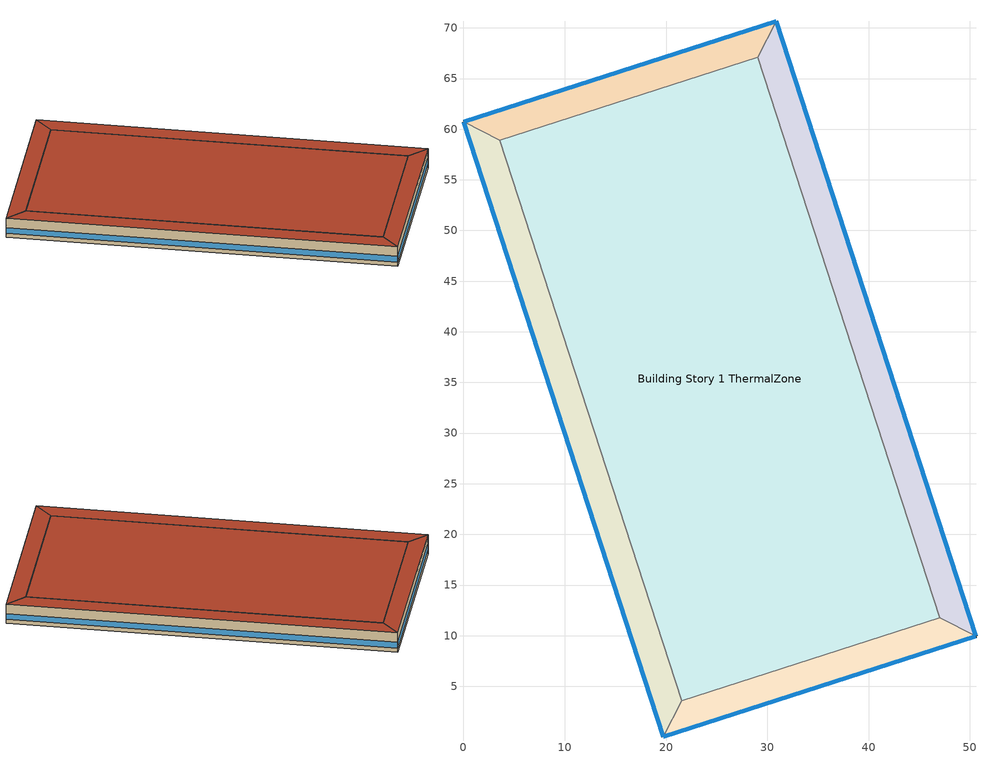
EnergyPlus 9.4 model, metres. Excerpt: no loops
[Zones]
Building Story 1 ThermalZone
 floor ground (Typical Insulated Carpeted 8in Slab Floor): 21.53,3.56 3.56,58.9 29.07,67.11 47.04,11.77 z0
 wall adiabatic (Typical Interior Wall): 3.56,58.9 21.53,3.56 47.04,11.77 29.07,67.11 3.56,58.9 z0:3.6
 roof outside (Typical Wood Joist Attic Floor R-47.62): 47.04,11.77 29.07,67.11 3.56,58.9 21.53,3.56 z3.6
Building Story 1 ThermalZone 1
 floor ground (Typical Insulated Carpeted 8in Slab Floor): 19.71,0 0,60.72 3.56,58.9 21.53,3.56 z0
 wall outside (Typical Insulated Steel Framed Exterior Wall R-20.41): 0,60.72 19.71,0 z0:3.6
 wall adiabatic (Typical Interior Wall): 19.71,0 21.53,3.56 3.56,58.9 0,60.72 z0:3.6
 window (U 0.48 SHGC 0.40 Dbl Ref-D Clr 6mm/13mm): 0.01,60.7 19.7,0.02 z0.76:1.84
 roof outside (Typical Wood Joist Attic Floor R-47.62): 21.53,3.56 3.56,58.9 0,60.72 19.71,0 z3.6
Building Story 1 ThermalZone 2
 floor ground (Typical Insulated Carpeted 8in Slab Floor): 0,60.72 30.89,70.68 29.07,67.11 3.56,58.9 z0
 wall outside (Typical Insulated Steel Framed Exterior Wall R-20.41): 30.89,70.68 0,60.72 z0:3.6
 wall adiabatic (Typical Interior Wall): 0,60.72 3.56,58.9 29.07,67.11 30.89,70.68 z0:3.6
 window (U 0.48 SHGC 0.40 Dbl Ref-D Clr 6mm/13mm): 30.87,70.67 0.02,60.73 z0.76:1.84
 roof outside (Typical Wood Joist Attic Floor R-47.62): 3.56,58.9 29.07,67.11 30.89,70.68 0,60.72 z3.6
Building Story 1 ThermalZone 3
 floor ground (Typical Insulated Carpeted 8in Slab Floor): 30.89,70.68 50.6,9.95 47.04,11.77 29.07,67.11 z0
 wall outside (Typical Insulated Steel Framed Exterior Wall R-20.41): 50.6,9.95 30.89,70.68 z0:3.6
 wall adiabatic (Typical Interior Wall): 30.89,70.68 29.07,67.11 47.04,11.77 50.6,9.95 z0:3.6
 window (U 0.48 SHGC 0.40 Dbl Ref-D Clr 6mm/13mm): 50.59,9.98 30.9,70.65 z0.76:1.84
 roof outside (Typical Wood Joist Attic Floor R-47.62): 29.07,67.11 47.04,11.77 50.6,9.95 30.89,70.68 z3.6
Building Story 1 ThermalZone 4
 floor ground (Typical Insulated Carpeted 8in Slab Floor): 50.6,9.95 19.71,0 21.53,3.56 47.04,11.77 z0
 wall outside (Typical Insulated Steel Framed Exterior Wall R-20.41): 19.71,0 50.6,9.95 z0:3.6
 wall adiabatic (Typical Interior Wall): 50.6,9.95 47.04,11.77 21.53,3.56 19.71,0 z0:3.6
 window (U 0.48 SHGC 0.40 Dbl Ref-D Clr 6mm/13mm): 19.73,0.01 50.57,9.94 z0.76:1.84
 roof outside (Typical Wood Joist Attic Floor R-47.62): 47.04,11.77 21.53,3.56 19.71,0 50.6,9.95 z3.6
shading: 0,60.72 19.71,0 / 30.89,70.68 0,60.72 / 50.6,9.95 30.89,70.68 / 19.71,0 50.6,9.95 / 50.6,9.95 30.89,70.68 / 30.89,70.68 0,60.72 / 0,60.72 19.71,0 / 19.71,0 50.6,9.95 z0:3; 19.71,0 0,60.72 30.89,70.68 50.6,9.95 z0; 50.6,9.95 30.89,70.68 0,60.72 19.71,0 z3; 50.6,9.95 30.89,70.68 0,60.72 19.71,0 z3; 19.71,0 0,60.72 30.89,70.68 50.6,9.95 z0
[Building]
Restaurant 1: Terrain=City
[Site:Location]
Buffalo Niagara Intl Ap_NY_USA: Latitude {deg}=42.818; Longitude {deg}=-78.8506; Time Zone {hr}=-5; Elevation {m}=215
[Site:GroundTemperature:FCfactorMethod]
January Ground Temperature {C}=7.4; February Ground Temperature {C}=-0; March Ground Temperature {C}=-7.6; April Ground Temperature {C}=-12.6; May Ground Temperature {C}=-7.7; June Ground Temperature {C}=0.3; July Ground Temperature {C}=7; August Ground Temperature {C}=14.2; September Ground Temperature {C}=19.2; October Ground Temperature {C}=20.9; November Ground Temperature {C}=20; December Ground Temperature {C}=15.4
[Site:WaterMainsTemperature]
Calculation Method=Correlation; Annual Average Outdoor Air Temperature {C}=8.96667; Maximum Difference In Monthly Average Outdoor Air Temperatures {deltaC}=26.2
[SizingPeriod:DesignDay] Day of Month=21; Dry-Bulb Temperature Range Modifier Type=DefaultMultipliers; Humidity Condition Type=Wetbulb; Barometric Pressure {Pa}=98769; Rain Indicator=No; Snow Indicator=No; Daylight Saving Time Indicator=No
Name | Month | Day Type | Maximum Dry-Bulb Temperature {C} | Daily Dry-Bulb Temperature Range {deltaC} | Wetbulb or DewPoint at Maximum Dry-Bulb {C} | Wind Speed {m/s} | Wind Direction {deg} | Solar Model Indicator | ASHRAE Clear Sky Optical Depth for Beam Irradiance (taub) | ASHRAE Clear Sky Optical Depth for Diffuse Irradiance (taud) | Sky Clearness
Buffalo Niagara Intl Ap Ann Clg .4% Condns DB=>MWB 1 | 7 | SummerDesignDay | 30.3 | 9.3 | 21.8 | 5.7 | 240 | ASHRAETau | 0.462 | 2.001
Buffalo Niagara Intl Ap Ann Clg .4% Condns WB=>MDB 1 | 7 | SummerDesignDay | 27.8 | 9.3 | 23.8 | 5.7 | 240 | ASHRAETau | 0.462 | 2.001
Buffalo Niagara Intl Ap Ann Htg 99.6% Condns DB 1 | 1 | WinterDesignDay | -16.3 | 0 | -16.3 | 5.1 | 270 | ASHRAEClearSky |  |  | 0
[Material] Thermal Absorptance=0.9; Solar Absorptance=0.7
Name | Roughness | Thickness {m} | Conductivity {W/m-K} | Density {kg/m3} | Specific Heat {J/kg-K} | Visible Absorptance
25mm Stucco | Smooth | 0.0254 | 0.72 | 1856 | 840 | 0.7
5/8 in. Gypsum Board | MediumSmooth | 0.0159 | 0.16 | 800 | 1090 | 0.7
8 in. Normalweight Concrete Floor | MediumRough | 0.2032 | 2.31 | 2322 | 832 | 0.7
G01 13mm gypsum board | Smooth | 0.0127 | 0.160031 | 800.001 | 1090.73 | 0.5
Std Wood 6inch 1; Std Wood 6inch 2 | MediumSmooth | 0.15 | 0.12 | 540 | 1210 | 0.7
[Material:NoMass] Roughness=Smooth; Thermal Absorptance=0.9; Solar Absorptance=0.7
Name | Thermal Resistance {m2-K/W} | Visible Absorptance
Typical Carpet Pad | 0.21648 | 0.8
Typical Insulation R-18.23 | 3.21036 | 0.7
Typical Insulation R-45.98 | 8.09839 | 0.7
[WindowMaterial:Gas]
AIR 13MM: Gas Type=Air; Thickness {m}=0.0127
[WindowMaterial:Glazing] Optical Data Type=SpectralAverage; Thickness {m}=0.006; Infrared Transmittance at Normal Incidence=0; Front Side Infrared Hemispherical Emissivity=0.84; Conductivity {W/m-K}=0.9; Dirt Correction Factor for Solar and Visible Transmittance=1; Solar Diffusing=No
Name | Solar Transmittance at Normal Incidence | Front Side Solar Reflectance at Normal Incidence | Back Side Solar Reflectance at Normal Incidence | Visible Transmittance at Normal Incidence | Front Side Visible Reflectance at Normal Incidence | Back Side Visible Reflectance at Normal Incidence | Back Side Infrared Hemispherical Emissivity
CLEAR 6MM | 0.775 | 0.071 | 0.071 | 0.881 | 0.08 | 0.08 | 0.84
REF D CLEAR 6MM | 0.429 | 0.308 | 0.379 | 0.334 | 0.453 | 0.505 | 0.82
[Construction]
InteriorFurnishings 1: Std Wood 6inch 1
InteriorFurnishings 2: Std Wood 6inch 2
Typical Insulated Carpeted 8in Slab Floor: 8 in. Normalweight Concrete Floor, Typical Carpet Pad
Typical Insulated Steel Framed Exterior Wall R-20.41: 25mm Stucco, 5/8 in. Gypsum Board, Typical Insulation R-18.23, 5/8 in. Gypsum Board
Typical Interior Wall: G01 13mm gypsum board, G01 13mm gypsum board
Typical Wood Joist Attic Floor R-47.62: 5/8 in. Gypsum Board, Typical Insulation R-45.98
U 0.48 SHGC 0.40 Dbl Ref-D Clr 6mm/13mm: REF D CLEAR 6MM, AIR 13MM, CLEAR 6MM
[Zone] Multiplier=1; Part of Total Floor Area=Yes
Building Story 1 ThermalZone; Building Story 1 ThermalZone 1; Building Story 1 ThermalZone 2; Building Story 1 ThermalZone 3; Building Story 1 ThermalZone 4
[InternalMass]
Name | Construction | Zone or ZoneList | Surface Area {m2}
Building Story 1 Space Mass | InteriorFurnishings 2 | Building Story 1 ThermalZone | 3118.27
Building Story 1 Space 1 Mass | InteriorFurnishings 2 | Building Story 1 ThermalZone 1 | 345.143
Building Story 1 Space 2 Mass | InteriorFurnishings 2 | Building Story 1 ThermalZone 2 | 167.582
Building Story 1 Space 3 Mass | InteriorFurnishings 2 | Building Story 1 ThermalZone 3 | 345.143
Building Story 1 Space 4 Mass | InteriorFurnishings 2 | Building Story 1 ThermalZone 4 | 167.583
Building Story 1 Space FullServiceRestaurant Dining A  - Story Ground Mass; Building Story 1 Space FullServiceRestaurant Dining C  - Story Ground Mass | InteriorFurnishings 1 | Building Story 1 ThermalZone | 196.265
Building Story 1 Space 1 FullServiceRestaurant Dining A  - Story Ground Mass; Building Story 1 Space 1 FullServiceRestaurant Dining C  - Story Ground Mass | InteriorFurnishings 1 | Building Story 1 ThermalZone 1 | 21.7234
Building Story 1 Space 2 FullServiceRestaurant Dining A  - Story Ground Mass; Building Story 1 Space 2 FullServiceRestaurant Dining C  - Story Ground Mass | InteriorFurnishings 1 | Building Story 1 ThermalZone 2 | 10.5477
Building Story 1 Space 3 FullServiceRestaurant Dining A  - Story Ground Mass; Building Story 1 Space 3 FullServiceRestaurant Dining C  - Story Ground Mass | InteriorFurnishings 1 | Building Story 1 ThermalZone 3 | 21.7234
Building Story 1 Space 4 FullServiceRestaurant Dining A  - Story Ground Mass; Building Story 1 Space 4 FullServiceRestaurant Dining C  - Story Ground Mass | InteriorFurnishings 1 | Building Story 1 ThermalZone 4 | 10.5477
Building Story 1 Space FullServiceRestaurant Dining A end_a - Story Ground Mass; Building Story 1 Space FullServiceRestaurant Dining C end_a - Story Ground Mass; Building Story 1 Space FullServiceRestaurant Kitchen A end_b - Story Ground Mass; Building Story 1 Space FullServiceRestaurant Kitchen C end_b - Story Ground Mass | InteriorFurnishings 1 | Building Story 1 ThermalZone | 31.444
Building Story 1 Space 1 FullServiceRestaurant Dining A end_a - Story Ground Mass; Building Story 1 Space 1 FullServiceRestaurant Dining C end_a - Story Ground Mass; Building Story 1 Space 1 FullServiceRestaurant Kitchen A end_b - Story Ground Mass; Building Story 1 Space 1 FullServiceRestaurant Kitchen C end_b - Story Ground Mass | InteriorFurnishings 1 | Building Story 1 ThermalZone 1 | 3.48035
Building Story 1 Space 2 FullServiceRestaurant Dining A end_a - Story Ground Mass; Building Story 1 Space 2 FullServiceRestaurant Dining C end_a - Story Ground Mass; Building Story 1 Space 2 FullServiceRestaurant Kitchen A end_b - Story Ground Mass; Building Story 1 Space 2 FullServiceRestaurant Kitchen C end_b - Story Ground Mass | InteriorFurnishings 1 | Building Story 1 ThermalZone 2 | 1.68987
Building Story 1 Space 3 FullServiceRestaurant Dining A end_a - Story Ground Mass; Building Story 1 Space 3 FullServiceRestaurant Dining C end_a - Story Ground Mass; Building Story 1 Space 3 FullServiceRestaurant Kitchen A end_b - Story Ground Mass; Building Story 1 Space 3 FullServiceRestaurant Kitchen C end_b - Story Ground Mass | InteriorFurnishings 1 | Building Story 1 ThermalZone 3 | 3.48035
Building Story 1 Space 4 FullServiceRestaurant Dining A end_a - Story Ground Mass; Building Story 1 Space 4 FullServiceRestaurant Dining C end_a - Story Ground Mass; Building Story 1 Space 4 FullServiceRestaurant Kitchen A end_b - Story Ground Mass; Building Story 1 Space 4 FullServiceRestaurant Kitchen C end_b - Story Ground Mass | InteriorFurnishings 1 | Building Story 1 ThermalZone 4 | 1.68988
Building Story 1 Space FullServiceRestaurant Dining B  - Story Ground Mass | InteriorFurnishings 1 | Building Story 1 ThermalZone | 1561.94
Building Story 1 Space 1 FullServiceRestaurant Dining B  - Story Ground Mass | InteriorFurnishings 1 | Building Story 1 ThermalZone 1 | 172.882
Building Story 1 Space 2 FullServiceRestaurant Dining B  - Story Ground Mass | InteriorFurnishings 1 | Building Story 1 ThermalZone 2 | 83.9421
Building Story 1 Space 3 FullServiceRestaurant Dining B  - Story Ground Mass | InteriorFurnishings 1 | Building Story 1 ThermalZone 3 | 172.882
Building Story 1 Space 4 FullServiceRestaurant Dining B  - Story Ground Mass | InteriorFurnishings 1 | Building Story 1 ThermalZone 4 | 83.9427
Building Story 1 Space FullServiceRestaurant Dining B end_a - Story Ground Mass; Building Story 1 Space FullServiceRestaurant Kitchen B end_b - Story Ground Mass | InteriorFurnishings 1 | Building Story 1 ThermalZone | 250.243
Building Story 1 Space 1 FullServiceRestaurant Dining B end_a - Story Ground Mass; Building Story 1 Space 1 FullServiceRestaurant Kitchen B end_b - Story Ground Mass | InteriorFurnishings 1 | Building Story 1 ThermalZone 1 | 27.6979
Building Story 1 Space 2 FullServiceRestaurant Dining B end_a - Story Ground Mass; Building Story 1 Space 2 FullServiceRestaurant Kitchen B end_b - Story Ground Mass | InteriorFurnishings 1 | Building Story 1 ThermalZone 2 | 13.4486
Building Story 1 Space 3 FullServiceRestaurant Dining B end_a - Story Ground Mass; Building Story 1 Space 3 FullServiceRestaurant Kitchen B end_b - Story Ground Mass | InteriorFurnishings 1 | Building Story 1 ThermalZone 3 | 27.6979
Building Story 1 Space 4 FullServiceRestaurant Dining B end_a - Story Ground Mass; Building Story 1 Space 4 FullServiceRestaurant Kitchen B end_b - Story Ground Mass | InteriorFurnishings 1 | Building Story 1 ThermalZone 4 | 13.4487
Building Story 1 Space FullServiceRestaurant Kitchen A  - Story Ground Mass; Building Story 1 Space FullServiceRestaurant Kitchen C  - Story Ground Mass | InteriorFurnishings 1 | Building Story 1 ThermalZone | 53.978
Building Story 1 Space 1 FullServiceRestaurant Kitchen A  - Story Ground Mass; Building Story 1 Space 1 FullServiceRestaurant Kitchen C  - Story Ground Mass | InteriorFurnishings 1 | Building Story 1 ThermalZone 1 | 5.97451
Building Story 1 Space 2 FullServiceRestaurant Kitchen A  - Story Ground Mass; Building Story 1 Space 2 FullServiceRestaurant Kitchen C  - Story Ground Mass | InteriorFurnishings 1 | Building Story 1 ThermalZone 2 | 2.90089
Building Story 1 Space 3 FullServiceRestaurant Kitchen A  - Story Ground Mass; Building Story 1 Space 3 FullServiceRestaurant Kitchen C  - Story Ground Mass | InteriorFurnishings 1 | Building Story 1 ThermalZone 3 | 5.97451
Building Story 1 Space 4 FullServiceRestaurant Kitchen A  - Story Ground Mass; Building Story 1 Space 4 FullServiceRestaurant Kitchen C  - Story Ground Mass | InteriorFurnishings 1 | Building Story 1 ThermalZone 4 | 2.90091
Building Story 1 Space FullServiceRestaurant Kitchen B  - Story Ground Mass | InteriorFurnishings 1 | Building Story 1 ThermalZone | 429.576
Building Story 1 Space 1 FullServiceRestaurant Kitchen B  - Story Ground Mass | InteriorFurnishings 1 | Building Story 1 ThermalZone 1 | 47.5473
Building Story 1 Space 2 FullServiceRestaurant Kitchen B  - Story Ground Mass | InteriorFurnishings 1 | Building Story 1 ThermalZone 2 | 23.0863
Building Story 1 Space 3 FullServiceRestaurant Kitchen B  - Story Ground Mass | InteriorFurnishings 1 | Building Story 1 ThermalZone 3 | 47.5473
Building Story 1 Space 4 FullServiceRestaurant Kitchen B  - Story Ground Mass | InteriorFurnishings 1 | Building Story 1 ThermalZone 4 | 23.0865
[Daylighting:Controls] Lighting Control Type=Stepped; Minimum Input Power Fraction for Continuous or ContinuousOff Dimming Control=0.3; Minimum Light Output Fraction for Continuous or ContinuousOff Dimming Control=0.2; Number of Stepped Control Steps=3; Probability Lighting will be Reset When Needed in Manual Stepped Control=1; Glare Calculation Azimuth Angle of View Direction Clockwise from Zone y-Axis {deg}=0; Maximum Allowable Discomfort Glare Index=22; Illuminance Setpoint at Reference Point 1 {lux}=300; Illuminance Setpoint at Reference Point 2 {lux}=300
Name | Zone | Glare Calculation Daylighting Reference Point | Daylighting Reference Point Name 1 | Fraction of Zone Controlled by Reference Point 1 | Daylighting Reference Point Name 2 | Fraction of Zone Controlled by Reference Point 2
Building Story 1 ThermalZone 1 DaylightingControls | Building Story 1 ThermalZone 1 | Building Story 1 Space 1 Daylt Sensor 1 | Building Story 1 Space 1 Daylt Sensor 1 | 0.662 | Building Story 1 Space 1 Daylt Sensor 2 | 0.337
Building Story 1 ThermalZone 2 DaylightingControls | Building Story 1 ThermalZone 2 | Building Story 1 Space 2 Daylt Sensor 1 | Building Story 1 Space 2 Daylt Sensor 1 | 0.674 | Building Story 1 Space 2 Daylt Sensor 2 | 0.325
Building Story 1 ThermalZone 3 DaylightingControls | Building Story 1 ThermalZone 3 | Building Story 1 Space 3 Daylt Sensor 1 | Building Story 1 Space 3 Daylt Sensor 1 | 0.662 | Building Story 1 Space 3 Daylt Sensor 2 | 0.337
Building Story 1 ThermalZone 4 DaylightingControls | Building Story 1 ThermalZone 4 | Building Story 1 Space 4 Daylt Sensor 1 | Building Story 1 Space 4 Daylt Sensor 1 | 0.674 | Building Story 1 Space 4 Daylt Sensor 2 | 0.325
[AvailabilityManager:NightCycle] Applicability Schedule=Always On Discrete; Control Type=CycleOnAny; Thermostat Tolerance {deltaC}=1; Cycling Run Time Control Type=FixedRunTime; Cycling Run Time {s}=1800
Name | Fan Schedule
Availability Manager Night Cycle 5 | Building Story 1 ThermalZone 1 PSZ-AC Occ Sch
Availability Manager Night Cycle 1 | Building Story 1 ThermalZone 2 PSZ-AC Occ Sch
Availability Manager Night Cycle 3 | Building Story 1 ThermalZone 3 PSZ-AC Occ Sch
Availability Manager Night Cycle 4 | Building Story 1 ThermalZone 4 PSZ-AC Occ Sch
Availability Manager Night Cycle 2 | Building Story 1 ThermalZone PSZ-AC Occ Sch
[AvailabilityManager:Scheduled] Schedule=Always On Discrete
Building Story 1 ThermalZone 1 PSZ-AC OA System Availability Manager; Building Story 1 ThermalZone 2 PSZ-AC OA System Availability Manager; Building Story 1 ThermalZone 3 PSZ-AC OA System Availability Manager; Building Story 1 ThermalZone 4 PSZ-AC OA System Availability Manager; Building Story 1 ThermalZone PSZ-AC OA System Availability Manager
[Exterior:Lights] Control Option=AstronomicalClock
Name | Schedule | Design Level {W}
Building Facades | Schedule Ruleset 1 | 896.252
Main Entries; Other Doors | Schedule Ruleset 2 | 535.512
Parking Areas and Drives | Schedule Ruleset 2 | 9036.765
[EnergyManagementSystem:Sensor] Output:Variable or Output:Meter Index Key=Environment
Name | Output:Variable or Output:Meter
Mains_Water_Temp_Sen | Site Mains Water Temperature
OAT | Site Outdoor Air Drybulb Temperature
[EnergyManagementSystem:Actuator] Actuated Component Control Type=Schedule Value
Name | Actuated Component Unique | Actuated Component Type
BuildingStory1ThermalZonePSZACClgSch0 | RestaurantSitDown CLGSETP_SCH_NO_OPTIMUM | Schedule:Year
BuildingStory1ThermalZonePSZACHtgSch0 | RestaurantSitDown HTGSETP_SCH_NO_OPTIMUM | Schedule:Year
Mains_Water_Temp_Act | Mains Water Temperature | Schedule:Constant
[EnergyManagementSystem:Program]
BuildingStory1ThermalZonePSZACOptimumStartProg0: IF DaylightSavings==0 && DayOfWeek>1 && Hour==5 && OAT<23.9 && OAT>1.7; SET BuildingStory1ThermalZonePSZACClgSch0 = 29.4; SET BuildingStory1ThermalZonePSZACHtgSch0 = 15.6; ELSEIF DaylightSavings==0 && DayOfWeek==1 && Hour==7 && OAT<23.9 && OAT>1.7; SET BuildingStory1ThermalZonePSZACClgSch0 = 29.4; SET BuildingStory1ThermalZonePSZACHtgSch0 = 15.6; ELSEIF DaylightSavings==1 && DayOfWeek>1 && Hour==4 && OAT<23.9 && OAT>1.7; SET BuildingStory1ThermalZonePSZACClgSch0 = 29.4; SET BuildingStory1ThermalZonePSZACHtgSch0 = 15.6; ELSEIF DaylightSavings==1 && DayOfWeek==1 && Hour==6 && OAT<23.9 && OAT>1.7; SET BuildingStory1ThermalZonePSZACClgSch0 = 29.4; SET BuildingStory1ThermalZonePSZACHtgSch0 = 15.6; ELSE; SET BuildingStory1ThermalZonePSZACClgSch0 = NULL; SET BuildingStory1ThermalZonePSZACHtgSch0 = NULL; ENDIF
Mains_Water_Prg: SET Mains_Water_Temp_Act = Mains_Water_Temp_Sen
[EnergyManagementSystem:ProgramCallingManager]
BuildingStory1ThermalZonePSZACOptimumStartCallingManager0: BeginTimestepBeforePredictor; BuildingStory1ThermalZonePSZACOptimumStartProg0
Mains_Water_Prg_Mgr: BeginTimestepBeforePredictor; Mains_Water_Prg
[Schedule:Day:Interval]
RestaurantSitDown HTGSETP_SCH_NO_OPTIMUM Default; RestaurantSitDown HTGSETP_SCH_NO_OPTIMUM Default|Sat|Wkdy Day: No, 04:00, 15.6, 24:00, 21
RestaurantSitDown HTGSETP_SCH_NO_OPTIMUM Summer Design Day: No, 24:00, 15.6
RestaurantSitDown HTGSETP_SCH_NO_OPTIMUM Winter Design Day: No, 24:00, 21
RestaurantSitDown CLGSETP_SCH_NO_OPTIMUM Default; RestaurantSitDown CLGSETP_SCH_NO_OPTIMUM Default|Sat|Wkdy Day: No, 04:00, 30, 24:00, 24
RestaurantSitDown CLGSETP_SCH_NO_OPTIMUM Summer Design Day: No, 05:00, 30, 06:00, 26, 24:00, 24
RestaurantSitDown CLGSETP_SCH_NO_OPTIMUM Winter Design Day: No, 24:00, 30
Building Story 1 ThermalZone PSZ-AC Occ Sch Default; Building Story 1 ThermalZone 1 PSZ-AC Occ Sch Default; Building Story 1 ThermalZone 2 PSZ-AC Occ Sch Default; Building Story 1 ThermalZone 3 PSZ-AC Occ Sch Default; Building Story 1 ThermalZone 4 PSZ-AC Occ Sch Default: No, 07:00, 0, 24:00, 1
Building Story 1 ThermalZone PSZ-AC Occ Sch Summer Design Day; Building Story 1 ThermalZone PSZ-AC Occ Sch Winter Design Day; Building Story 1 ThermalZone 1 PSZ-AC Occ Sch Summer Design Day; Building Story 1 ThermalZone 1 PSZ-AC Occ Sch Winter Design Day; Building Story 1 ThermalZone 2 PSZ-AC Occ Sch Summer Design Day; Building Story 1 ThermalZone 2 PSZ-AC Occ Sch Winter Design Day; Building Story 1 ThermalZone 3 PSZ-AC Occ Sch Summer Design Day; Building Story 1 ThermalZone 3 PSZ-AC Occ Sch Winter Design Day; Building Story 1 ThermalZone 4 PSZ-AC Occ Sch Summer Design Day; Building Story 1 ThermalZone 4 PSZ-AC Occ Sch Winter Design Day: No, 24:00, 1
Schedule Day 15: No, 06:00, 0, 24:00, 1
Schedule Day 16: No, 06:00, 0.7, 24:00, 1
[Schedule:Week:Daily]
RestaurantSitDown HTGSETP_SCH_NO_OPTIMUM Week Rule - Jan1-Dec31: RestaurantSitDown HTGSETP_SCH_NO_OPTIMUM Default, RestaurantSitDown HTGSETP_SCH_NO_OPTIMUM Default|Sat|Wkdy Day, RestaurantSitDown HTGSETP_SCH_NO_OPTIMUM Default|Sat|Wkdy Day, RestaurantSitDown HTGSETP_SCH_NO_OPTIMUM Default|Sat|Wkdy Day, RestaurantSitDown HTGSETP_SCH_NO_OPTIMUM Default|Sat|Wkdy Day, RestaurantSitDown HTGSETP_SCH_NO_OPTIMUM Default|Sat|Wkdy Day, RestaurantSitDown HTGSETP_SCH_NO_OPTIMUM Default|Sat|Wkdy Day, RestaurantSitDown HTGSETP_SCH_NO_OPTIMUM Default, RestaurantSitDown HTGSETP_SCH_NO_OPTIMUM Summer Design Day, RestaurantSitDown HTGSETP_SCH_NO_OPTIMUM Winter Design Day, RestaurantSitDown HTGSETP_SCH_NO_OPTIMUM Default, RestaurantSitDown HTGSETP_SCH_NO_OPTIMUM Default
RestaurantSitDown CLGSETP_SCH_NO_OPTIMUM Week Rule - Jan1-Dec31: RestaurantSitDown CLGSETP_SCH_NO_OPTIMUM Default, RestaurantSitDown CLGSETP_SCH_NO_OPTIMUM Default|Sat|Wkdy Day, RestaurantSitDown CLGSETP_SCH_NO_OPTIMUM Default|Sat|Wkdy Day, RestaurantSitDown CLGSETP_SCH_NO_OPTIMUM Default|Sat|Wkdy Day, RestaurantSitDown CLGSETP_SCH_NO_OPTIMUM Default|Sat|Wkdy Day, RestaurantSitDown CLGSETP_SCH_NO_OPTIMUM Default|Sat|Wkdy Day, RestaurantSitDown CLGSETP_SCH_NO_OPTIMUM Default|Sat|Wkdy Day, RestaurantSitDown CLGSETP_SCH_NO_OPTIMUM Default, RestaurantSitDown CLGSETP_SCH_NO_OPTIMUM Summer Design Day, RestaurantSitDown CLGSETP_SCH_NO_OPTIMUM Winter Design Day, RestaurantSitDown CLGSETP_SCH_NO_OPTIMUM Default, RestaurantSitDown CLGSETP_SCH_NO_OPTIMUM Default
Building Story 1 ThermalZone PSZ-AC Occ Sch Week Rule - Jan1-Dec31: Building Story 1 ThermalZone PSZ-AC Occ Sch Default, Building Story 1 ThermalZone PSZ-AC Occ Sch Default, Building Story 1 ThermalZone PSZ-AC Occ Sch Default, Building Story 1 ThermalZone PSZ-AC Occ Sch Default, Building Story 1 ThermalZone PSZ-AC Occ Sch Default, Building Story 1 ThermalZone PSZ-AC Occ Sch Default, Building Story 1 ThermalZone PSZ-AC Occ Sch Default, Building Story 1 ThermalZone PSZ-AC Occ Sch Default, Building Story 1 ThermalZone PSZ-AC Occ Sch Summer Design Day, Building Story 1 ThermalZone PSZ-AC Occ Sch Winter Design Day, Building Story 1 ThermalZone PSZ-AC Occ Sch Default, Building Story 1 ThermalZone PSZ-AC Occ Sch Default
Building Story 1 ThermalZone 1 PSZ-AC Occ Sch Week Rule - Jan1-Dec31: Building Story 1 ThermalZone 1 PSZ-AC Occ Sch Default, Building Story 1 ThermalZone 1 PSZ-AC Occ Sch Default, Building Story 1 ThermalZone 1 PSZ-AC Occ Sch Default, Building Story 1 ThermalZone 1 PSZ-AC Occ Sch Default, Building Story 1 ThermalZone 1 PSZ-AC Occ Sch Default, Building Story 1 ThermalZone 1 PSZ-AC Occ Sch Default, Building Story 1 ThermalZone 1 PSZ-AC Occ Sch Default, Building Story 1 ThermalZone 1 PSZ-AC Occ Sch Default, Building Story 1 ThermalZone 1 PSZ-AC Occ Sch Summer Design Day, Building Story 1 ThermalZone 1 PSZ-AC Occ Sch Winter Design Day, Building Story 1 ThermalZone 1 PSZ-AC Occ Sch Default, Building Story 1 ThermalZone 1 PSZ-AC Occ Sch Default
Building Story 1 ThermalZone 2 PSZ-AC Occ Sch Week Rule - Jan1-Dec31: Building Story 1 ThermalZone 2 PSZ-AC Occ Sch Default, Building Story 1 ThermalZone 2 PSZ-AC Occ Sch Default, Building Story 1 ThermalZone 2 PSZ-AC Occ Sch Default, Building Story 1 ThermalZone 2 PSZ-AC Occ Sch Default, Building Story 1 ThermalZone 2 PSZ-AC Occ Sch Default, Building Story 1 ThermalZone 2 PSZ-AC Occ Sch Default, Building Story 1 ThermalZone 2 PSZ-AC Occ Sch Default, Building Story 1 ThermalZone 2 PSZ-AC Occ Sch Default, Building Story 1 ThermalZone 2 PSZ-AC Occ Sch Summer Design Day, Building Story 1 ThermalZone 2 PSZ-AC Occ Sch Winter Design Day, Building Story 1 ThermalZone 2 PSZ-AC Occ Sch Default, Building Story 1 ThermalZone 2 PSZ-AC Occ Sch Default
Building Story 1 ThermalZone 3 PSZ-AC Occ Sch Week Rule - Jan1-Dec31: Building Story 1 ThermalZone 3 PSZ-AC Occ Sch Default, Building Story 1 ThermalZone 3 PSZ-AC Occ Sch Default, Building Story 1 ThermalZone 3 PSZ-AC Occ Sch Default, Building Story 1 ThermalZone 3 PSZ-AC Occ Sch Default, Building Story 1 ThermalZone 3 PSZ-AC Occ Sch Default, Building Story 1 ThermalZone 3 PSZ-AC Occ Sch Default, Building Story 1 ThermalZone 3 PSZ-AC Occ Sch Default, Building Story 1 ThermalZone 3 PSZ-AC Occ Sch Default, Building Story 1 ThermalZone 3 PSZ-AC Occ Sch Summer Design Day, Building Story 1 ThermalZone 3 PSZ-AC Occ Sch Winter Design Day, Building Story 1 ThermalZone 3 PSZ-AC Occ Sch Default, Building Story 1 ThermalZone 3 PSZ-AC Occ Sch Default
Building Story 1 ThermalZone 4 PSZ-AC Occ Sch Week Rule - Jan1-Dec31: Building Story 1 ThermalZone 4 PSZ-AC Occ Sch Default, Building Story 1 ThermalZone 4 PSZ-AC Occ Sch Default, Building Story 1 ThermalZone 4 PSZ-AC Occ Sch Default, Building Story 1 ThermalZone 4 PSZ-AC Occ Sch Default, Building Story 1 ThermalZone 4 PSZ-AC Occ Sch Default, Building Story 1 ThermalZone 4 PSZ-AC Occ Sch Default, Building Story 1 ThermalZone 4 PSZ-AC Occ Sch Default, Building Story 1 ThermalZone 4 PSZ-AC Occ Sch Default, Building Story 1 ThermalZone 4 PSZ-AC Occ Sch Summer Design Day, Building Story 1 ThermalZone 4 PSZ-AC Occ Sch Winter Design Day, Building Story 1 ThermalZone 4 PSZ-AC Occ Sch Default, Building Story 1 ThermalZone 4 PSZ-AC Occ Sch Default
Schedule Ruleset 1 Week Rule - Jan1-Dec31: Schedule Day 15, Schedule Day 15, Schedule Day 15, Schedule Day 15, Schedule Day 15, Schedule Day 15, Schedule Day 15, Schedule Day 15, Schedule Day 15, Schedule Day 15, Schedule Day 15, Schedule Day 15
Schedule Ruleset 2 Week Rule - Jan1-Dec31: Schedule Day 16, Schedule Day 16, Schedule Day 16, Schedule Day 16, Schedule Day 16, Schedule Day 16, Schedule Day 16, Schedule Day 16, Schedule Day 16, Schedule Day 16, Schedule Day 16, Schedule Day 16
[Schedule:Year]
RestaurantSitDown HTGSETP_SCH_NO_OPTIMUM: RestaurantSitDown HTGSETP_SCH_NO_OPTIMUM Week Rule - Jan1-Dec31, 1, 1, 12, 31
RestaurantSitDown CLGSETP_SCH_NO_OPTIMUM: RestaurantSitDown CLGSETP_SCH_NO_OPTIMUM Week Rule - Jan1-Dec31, 1, 1, 12, 31
Building Story 1 ThermalZone PSZ-AC Occ Sch: Building Story 1 ThermalZone PSZ-AC Occ Sch Week Rule - Jan1-Dec31, 1, 1, 12, 31
Building Story 1 ThermalZone 1 PSZ-AC Occ Sch: Building Story 1 ThermalZone 1 PSZ-AC Occ Sch Week Rule - Jan1-Dec31, 1, 1, 12, 31
Building Story 1 ThermalZone 2 PSZ-AC Occ Sch: Building Story 1 ThermalZone 2 PSZ-AC Occ Sch Week Rule - Jan1-Dec31, 1, 1, 12, 31
Building Story 1 ThermalZone 3 PSZ-AC Occ Sch: Building Story 1 ThermalZone 3 PSZ-AC Occ Sch Week Rule - Jan1-Dec31, 1, 1, 12, 31
Building Story 1 ThermalZone 4 PSZ-AC Occ Sch: Building Story 1 ThermalZone 4 PSZ-AC Occ Sch Week Rule - Jan1-Dec31, 1, 1, 12, 31
Schedule Ruleset 1: Schedule Ruleset 1 Week Rule - Jan1-Dec31, 1, 1, 12, 31
Schedule Ruleset 2: Schedule Ruleset 2 Week Rule - Jan1-Dec31, 1, 1, 12, 31
[Schedule:Constant]
Name | Hourly Value
Always On Discrete | 1
Mains Water Temperature | 10
